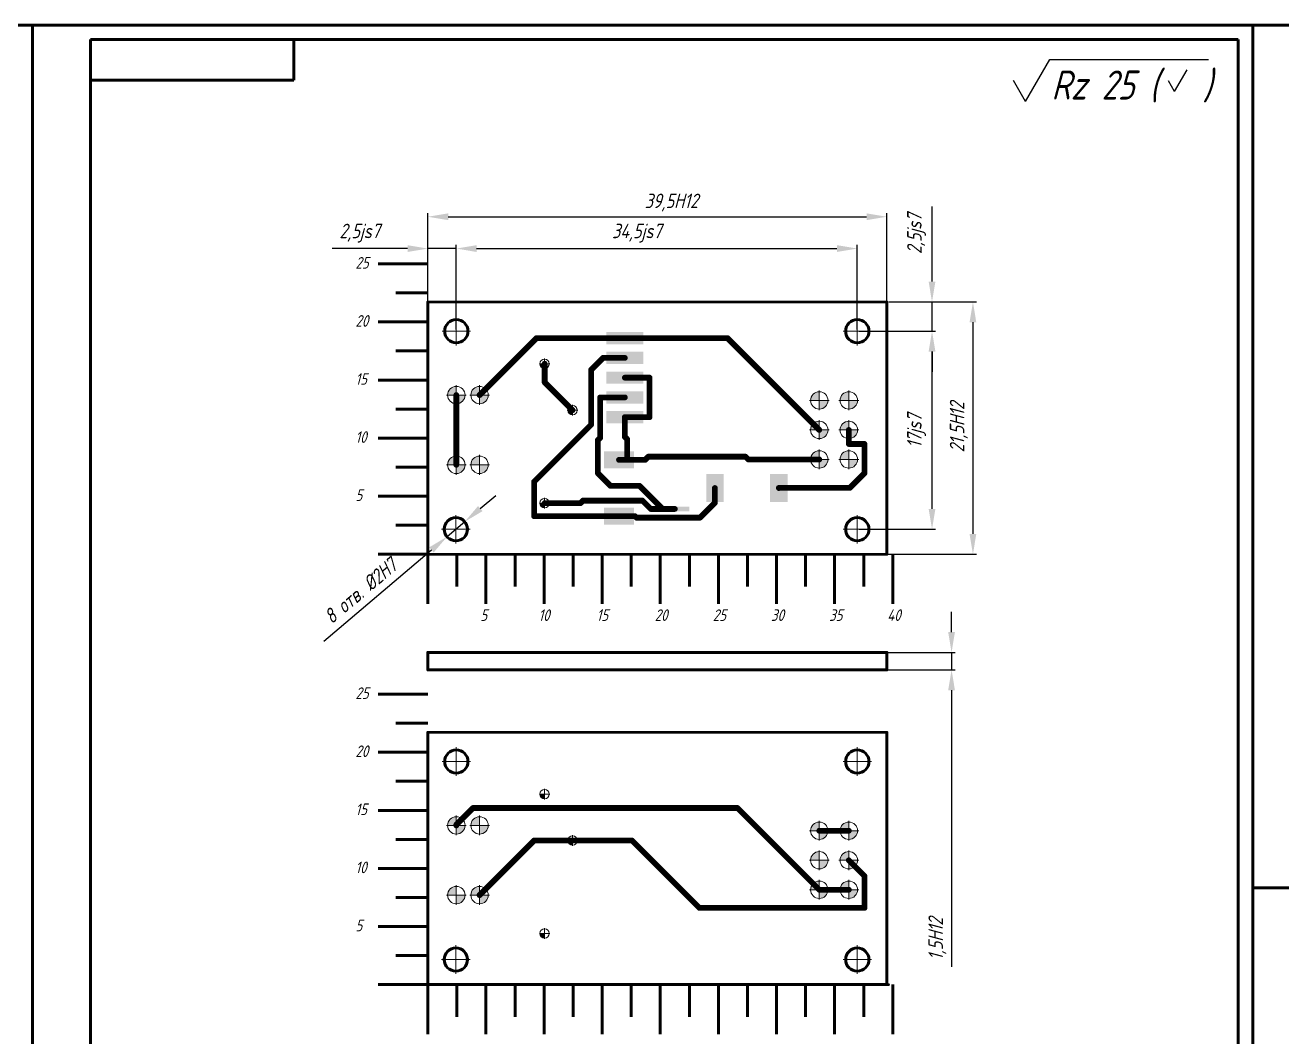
# Model space of a CAD drawing. Header units: millimetres. Extents: x 0 to 5528, y 0 to 1574.
# Drawn here: x 3361.5 to 3794, y 245.7 to 594 of the extents above; entities that cross this region are included whole.
import ezdxf

# ---------------------------------------------------------------- set-up
doc = ezdxf.new("R2010")
doc.units = ezdxf.units.MM
doc.layers.get('0').update_dxf_attribs({"lineweight": 60})
for name, color, linetype, lineweight in [('0.3', 130, 'Continuous', 30), ('0.6', 255, 'Continuous', 60), ('VIA', 7, 'Continuous', 15), ('Основная', 255, 'Continuous', 60)]:
    doc.layers.add(name, color=color, linetype=linetype, lineweight=lineweight)
doc.layers.add('BottomLayer', color=5, linetype='Continuous')
doc.layers.add('TopLayer', color=1, linetype='Continuous')
doc.styles.add('ГОСТ', font='GOST_A.TTF', dxfattribs={"oblique": 15, "height": 5})
doc.styles.add('ЕСКД', font='eskd15.shx', dxfattribs={"width": 0.8, "oblique": 15})
doc.styles.add('стиль1', font='romans.shx', dxfattribs={"width": 0.75, "oblique": 15, "height": 3.5})
doc.dimstyles.new('ISO-25', dxfattribs={"dimtxt": 20, "dimasz": 7, "dimexe": 1.25, "dimexo": 0.625, "dimgap": 2, "dimtad": 1, "dimtxsty": 'ГОСТ', "dimcen": 2.5, "dimadec": 0, "dimazin": 0, "dimtfac": 1, "dimtmove": 0, "dimatfit": 3, "dimfxl": 1, "dimarcsym": 0})

# ---------------------------------------------------------------- blocks, each defined once
blk = doc.blocks.new('*D39')
at = {"layer": '0.3', "color": 0, "lineweight": -2, "transparency": 16777216}
for p, q in [((3500.09, 499.05), (3500.09, 529.28)), ((3507.09, 528.03), (3651.07, 528.03)), ((3658.07, 499.05), (3658.07, 529.28))]:
    blk.add_line(p, q, dxfattribs=at)
at = {"layer": '0.3', "color": 0, "transparency": 16777216}
for points in [[(3507.09, 529.2), (3507.09, 526.87), (3500.09, 528.03)], [(3651.07, 529.2), (3651.07, 526.87), (3658.07, 528.03)]]:
    blk.add_solid(points, dxfattribs=at)
at = {"layer": 'Defpoints', "color": 0, "transparency": 16777216}
for p in [(3658.07, 528.03), (3500.09, 498.42), (3658.07, 498.42)]:
    blk.add_point(p, dxfattribs=at)
at = {"layer": '0.3', "color": 0, "transparency": 16777216, "insert": (3583.9, 532.91), "char_height": 5, "attachment_point": 5, "style": 'ГОСТ'}
blk.add_mtext('39,5H12', dxfattribs=at)
blk = doc.blocks.new('*D40')
at = {"layer": '0.3', "color": 0, "lineweight": -2, "transparency": 16777216}
for p, q in [((3658.7, 498.68), (3688.93, 498.68)), ((3687.68, 491.68), (3687.68, 418.81)), ((3658.45, 411.81), (3688.93, 411.81))]:
    blk.add_line(p, q, dxfattribs=at)
at = {"layer": '0.3', "color": 0, "transparency": 16777216}
for points in [[(3686.51, 491.68), (3688.84, 491.68), (3687.68, 498.68)], [(3686.51, 418.81), (3688.84, 418.81), (3687.68, 411.81)]]:
    blk.add_solid(points, dxfattribs=at)
at = {"layer": 'Defpoints', "color": 0, "transparency": 16777216}
for p in [(3658.07, 498.68), (3657.82, 411.81), (3687.68, 411.81)]:
    blk.add_point(p, dxfattribs=at)
at = {"layer": '0.3', "color": 0, "transparency": 16777216, "insert": (3682.8, 455.56), "char_height": 5, "attachment_point": 5, "rotation": 90, "style": 'ГОСТ'}
blk.add_mtext('21,5H12', dxfattribs=at)
blk = doc.blocks.new('*D41')
at = {"layer": '0.3', "color": 0, "lineweight": -2, "transparency": 16777216}
for p, q in [((3509.89, 489.25), (3509.89, 518.32)), ((3516.89, 517.07), (3640.89, 517.07)), ((3647.89, 489.25), (3647.89, 518.32))]:
    blk.add_line(p, q, dxfattribs=at)
at = {"layer": '0.3', "color": 0, "transparency": 16777216}
for points in [[(3516.89, 518.24), (3516.89, 515.9), (3509.89, 517.07)], [(3640.89, 518.24), (3640.89, 515.9), (3647.89, 517.07)]]:
    blk.add_solid(points, dxfattribs=at)
at = {"layer": 'Defpoints', "color": 0, "transparency": 16777216}
for p in [(3647.89, 517.07), (3509.89, 488.63), (3647.89, 488.63)]:
    blk.add_point(p, dxfattribs=at)
at = {"layer": '0.3', "color": 0, "transparency": 16777216, "insert": (3571.97, 522.38), "char_height": 5, "attachment_point": 5, "style": 'ГОСТ'}
blk.add_mtext('34,5js7', dxfattribs=at)
blk = doc.blocks.new('*D42')
at = {"layer": '0.3', "color": 0, "lineweight": -2, "transparency": 16777216}
for p, q in [((3648.51, 488.63), (3674.85, 488.63)), ((3673.6, 427.44), (3673.6, 481.63)), ((3648.51, 420.44), (3674.85, 420.44))]:
    blk.add_line(p, q, dxfattribs=at)
at = {"layer": '0.3', "color": 0, "transparency": 16777216}
for points in [[(3672.44, 481.63), (3674.77, 481.63), (3673.6, 488.63)], [(3672.44, 427.44), (3674.77, 427.44), (3673.6, 420.44)]]:
    blk.add_solid(points, dxfattribs=at)
at = {"layer": 'Defpoints', "color": 0, "transparency": 16777216}
for p in [(3647.89, 488.63), (3673.6, 488.63), (3647.89, 420.44)]:
    blk.add_point(p, dxfattribs=at)
at = {"layer": '0.3', "color": 0, "transparency": 16777216, "insert": (3668.29, 454.29), "char_height": 5, "attachment_point": 5, "rotation": 90, "style": 'ГОСТ'}
blk.add_mtext('17js7', dxfattribs=at)
blk = doc.blocks.new('*D43')
at = {"layer": '0.3', "color": 0, "lineweight": -2, "transparency": 16777216}
for p, q in [((3673.6, 505.68), (3673.6, 531.61)), ((3658.7, 498.68), (3674.85, 498.68)), ((3673.6, 488.63), (3673.6, 498.68)), ((3648.51, 488.63), (3674.85, 488.63)), ((3673.6, 481.63), (3673.6, 474.63))]:
    blk.add_line(p, q, dxfattribs=at)
at = {"layer": '0.3', "color": 0, "transparency": 16777216}
for points in [[(3672.44, 505.68), (3674.77, 505.68), (3673.6, 498.68)], [(3672.44, 481.63), (3674.77, 481.63), (3673.6, 488.63)]]:
    blk.add_solid(points, dxfattribs=at)
at = {"layer": 'Defpoints', "color": 0, "transparency": 16777216}
for p in [(3658.07, 498.68), (3673.6, 498.68), (3647.89, 488.63)]:
    blk.add_point(p, dxfattribs=at)
at = {"layer": '0.3', "color": 0, "transparency": 16777216, "insert": (3668.29, 522.14), "char_height": 5, "attachment_point": 5, "rotation": 90, "style": 'ГОСТ'}
blk.add_mtext('2,5js7', dxfattribs=at)
blk = doc.blocks.new('*D44')
at = {"layer": '0.3', "color": 0, "lineweight": -2, "transparency": 16777216}
for p, q in [((3680.33, 385.03), (3680.33, 392.03)), ((3658.45, 378.03), (3681.58, 378.03)), ((3680.33, 378.03), (3680.33, 372.03)), ((3658.45, 372.03), (3681.58, 372.03)), ((3680.33, 365.03), (3680.33, 269.76))]:
    blk.add_line(p, q, dxfattribs=at)
at = {"layer": '0.3', "color": 0, "transparency": 16777216}
for points in [[(3679.16, 385.03), (3681.49, 385.03), (3680.33, 378.03)], [(3679.16, 365.03), (3681.49, 365.03), (3680.33, 372.03)]]:
    blk.add_solid(points, dxfattribs=at)
at = {"layer": 'Defpoints', "color": 0, "transparency": 16777216}
for p in [(3657.82, 378.03), (3680.33, 378.03), (3657.82, 372.03)]:
    blk.add_point(p, dxfattribs=at)
at = {"layer": '0.3', "color": 0, "transparency": 16777216, "insert": (3675.45, 279.41), "char_height": 5, "attachment_point": 5, "rotation": 90, "style": 'ГОСТ'}
blk.add_mtext('1,5H12', dxfattribs=at)
blk = doc.blocks.new('*D45')
at = {"layer": '0.3', "color": 0, "lineweight": -2, "transparency": 16777216}
for p, q in [((3493.09, 517.07), (3467.16, 517.07)), ((3500.09, 499.3), (3500.09, 518.32)), ((3509.89, 517.07), (3500.09, 517.07)), ((3509.89, 499.3), (3509.89, 518.32)), ((3516.89, 517.07), (3523.89, 517.07))]:
    blk.add_line(p, q, dxfattribs=at)
at = {"layer": '0.3', "color": 0, "transparency": 16777216}
for points in [[(3493.09, 518.24), (3493.09, 515.9), (3500.09, 517.07)], [(3516.89, 518.24), (3516.89, 515.9), (3509.89, 517.07)]]:
    blk.add_solid(points, dxfattribs=at)
at = {"layer": 'Defpoints', "color": 0, "transparency": 16777216}
for p in [(3500.09, 517.07), (3500.09, 498.68), (3509.89, 498.68)]:
    blk.add_point(p, dxfattribs=at)
at = {"layer": '0.3', "color": 0, "transparency": 16777216, "insert": (3476.62, 522.38), "char_height": 5, "attachment_point": 5, "style": 'ГОСТ'}
blk.add_mtext('2,5js7', dxfattribs=at)
blk = doc.blocks.new('*D46')
at = {"layer": '0.3', "color": 0, "lineweight": -2, "transparency": 16777216}
for p, q in [((3518.13, 427.55), (3523.47, 432.08)), ((3512.79, 423.03), (3506.69, 417.86)), ((3464.3, 381.95), (3501.35, 413.33))]:
    blk.add_line(p, q, dxfattribs=at)
at = {"layer": '0.3', "color": 0, "transparency": 16777216}
for points in [[(3517.38, 428.44), (3518.89, 426.66), (3512.79, 423.03)], [(3500.59, 414.22), (3502.1, 412.44), (3506.69, 417.86)]]:
    blk.add_solid(points, dxfattribs=at)
at = {"layer": 'Defpoints', "color": 0, "transparency": 16777216}
for p in [(3512.79, 423.03), (3506.69, 417.86)]:
    blk.add_point(p, dxfattribs=at)
at = {"layer": '0.3', "color": 0, "transparency": 16777216, "insert": (3476.89, 399.22), "char_height": 5, "attachment_point": 5, "rotation": 40.2732, "style": 'ГОСТ'}
blk.add_mtext('8 отв. %%C2H7', dxfattribs=at)

msp = doc.modelspace()

# ---------------------------------------------------------------- hatches: boundary and pattern name
at = {"layer": 'VIA'}
h = msp.add_hatch(color=256, dxfattribs=at)
h.dxf.hatch_style = 1
h.paths.add_polyline_path([(3540.287, 479.04), (3540.287, 477.428), (3541.899, 477.428, 0.4142225)])
h.paths.add_polyline_path([(3538.675, 477.428, 0.4142136), (3540.287, 475.816), (3540.287, 477.428)])
h.paths.add_polyline_path([(3540.287, 479.04), (3540.287, 477.428), (3541.899, 477.428, 0.4142136)])
h = msp.add_hatch(color=256, dxfattribs=at)
h.dxf.hatch_style = 1
h.paths.add_polyline_path([(3509.887, 469.628, 0.4142136), (3506.887, 466.628), (3509.887, 466.628)])
h.paths.add_polyline_path([(3512.887, 466.628), (3509.887, 466.628), (3509.887, 463.628, 0.4142136)])
h = msp.add_hatch(color=256, dxfattribs=at)
h.dxf.hatch_style = 1
h.paths.add_polyline_path([(3517.887, 469.628, 0.4142136), (3514.887, 466.628), (3517.887, 466.628)])
h.paths.add_polyline_path([(3520.887, 466.628), (3517.887, 466.628), (3517.887, 463.628, 0.4142136)])
h = msp.add_hatch(color=256, dxfattribs=at)
h.dxf.hatch_style = 1
h.paths.add_polyline_path([(3634.807, 467.788, 0.4142136), (3631.807, 464.788), (3634.807, 464.788)])
h.paths.add_polyline_path([(3637.807, 464.788), (3634.807, 464.788), (3634.807, 461.788, 0.4142136)])
h = msp.add_hatch(color=256, dxfattribs=at)
h.dxf.hatch_style = 1
h.paths.add_polyline_path([(3644.967, 467.788, 0.4142136), (3641.967, 464.788), (3644.967, 464.788)])
h.paths.add_polyline_path([(3647.967, 464.788), (3644.967, 464.788), (3644.967, 461.788, 0.4142136)])
h = msp.add_hatch(color=256, dxfattribs=at)
h.dxf.hatch_style = 1
h.paths.add_polyline_path([(3549.887, 463.04), (3549.887, 461.428), (3551.499, 461.428, 0.4142225)])
h.paths.add_polyline_path([(3548.275, 461.428, 0.4142136), (3549.887, 459.816), (3549.887, 461.428)])
h.paths.add_polyline_path([(3549.887, 463.04), (3549.887, 461.428), (3551.499, 461.428, 0.4142136)])
h = msp.add_hatch(color=256, dxfattribs=at)
h.dxf.hatch_style = 1
h.paths.add_polyline_path([(3634.807, 457.628, 0.4142136), (3631.807, 454.628), (3634.807, 454.628)])
h.paths.add_polyline_path([(3637.807, 454.628), (3634.807, 454.628), (3634.807, 451.628, 0.4142136)])
h = msp.add_hatch(color=256, dxfattribs=at)
h.dxf.hatch_style = 1
h.paths.add_polyline_path([(3644.967, 457.628, 0.4142136), (3641.967, 454.628), (3644.967, 454.628)])
h.paths.add_polyline_path([(3647.967, 454.628), (3644.967, 454.628), (3644.967, 451.628, 0.4142136)])
h = msp.add_hatch(color=256, dxfattribs=at)
h.dxf.hatch_style = 1
h.paths.add_polyline_path([(3509.887, 445.628, 0.4142136), (3506.887, 442.628), (3509.887, 442.628)])
h.paths.add_polyline_path([(3512.887, 442.628), (3509.887, 442.628), (3509.887, 439.628, 0.4142136)])
h = msp.add_hatch(color=256, dxfattribs=at)
h.dxf.hatch_style = 1
h.paths.add_polyline_path([(3517.887, 445.628, 0.4142136), (3514.887, 442.628), (3517.887, 442.628)])
h.paths.add_polyline_path([(3520.887, 442.628), (3517.887, 442.628), (3517.887, 439.628, 0.4142136)])
h = msp.add_hatch(color=256, dxfattribs=at)
h.dxf.hatch_style = 1
h.paths.add_polyline_path([(3634.807, 447.468, 0.4142136), (3631.807, 444.468), (3634.807, 444.468)])
h.paths.add_polyline_path([(3637.807, 444.468), (3634.807, 444.468), (3634.807, 441.468, 0.4142136)])
h = msp.add_hatch(color=256, dxfattribs=at)
h.dxf.hatch_style = 1
h.paths.add_polyline_path([(3644.967, 447.468, 0.4142136), (3641.967, 444.468), (3644.967, 444.468)])
h.paths.add_polyline_path([(3647.967, 444.468), (3644.967, 444.468), (3644.967, 441.468, 0.4142136)])
h = msp.add_hatch(color=256, dxfattribs=at)
h.dxf.hatch_style = 1
h.paths.add_polyline_path([(3540.287, 431.04), (3540.287, 429.428), (3541.899, 429.428, 0.4142225)])
h.paths.add_polyline_path([(3538.675, 429.428, 0.4142136), (3540.287, 427.816), (3540.287, 429.428)])
h.paths.add_polyline_path([(3540.287, 431.04), (3540.287, 429.428), (3541.899, 429.428, 0.4142136)])
h = msp.add_hatch(color=256, dxfattribs=at)
h.dxf.hatch_style = 1
h.paths.add_polyline_path([(3540.287, 330.887), (3540.287, 329.275), (3541.899, 329.275, 0.4142225)])
h.paths.add_polyline_path([(3538.675, 329.275, 0.4142136), (3540.287, 327.663), (3540.287, 329.275)])
h.paths.add_polyline_path([(3540.287, 330.887), (3540.287, 329.275), (3541.899, 329.275, 0.4142136)])
h = msp.add_hatch(color=256, dxfattribs=at)
h.dxf.hatch_style = 1
h.paths.add_polyline_path([(3509.887, 321.475, 0.4142136), (3506.887, 318.475), (3509.887, 318.475)])
h.paths.add_polyline_path([(3512.887, 318.475), (3509.887, 318.475), (3509.887, 315.475, 0.4142136)])
h = msp.add_hatch(color=256, dxfattribs=at)
h.dxf.hatch_style = 1
h.paths.add_polyline_path([(3517.887, 321.475, 0.4142136), (3514.887, 318.475), (3517.887, 318.475)])
h.paths.add_polyline_path([(3520.887, 318.475), (3517.887, 318.475), (3517.887, 315.475, 0.4142136)])
h = msp.add_hatch(color=256, dxfattribs=at)
h.dxf.hatch_style = 1
h.paths.add_polyline_path([(3634.807, 319.635, 0.4142136), (3631.807, 316.635), (3634.807, 316.635)])
h.paths.add_polyline_path([(3637.807, 316.635), (3634.807, 316.635), (3634.807, 313.635, 0.4142136)])
h = msp.add_hatch(color=256, dxfattribs=at)
h.dxf.hatch_style = 1
h.paths.add_polyline_path([(3644.967, 319.635, 0.4142136), (3641.967, 316.635), (3644.967, 316.635)])
h.paths.add_polyline_path([(3647.967, 316.635), (3644.967, 316.635), (3644.967, 313.635, 0.4142136)])
h = msp.add_hatch(color=256, dxfattribs=at)
h.dxf.hatch_style = 1
h.paths.add_polyline_path([(3549.887, 314.887), (3549.887, 313.275), (3551.499, 313.275, 0.4142225)])
h.paths.add_polyline_path([(3548.275, 313.275, 0.4142136), (3549.887, 311.663), (3549.887, 313.275)])
h.paths.add_polyline_path([(3549.887, 314.887), (3549.887, 313.275), (3551.499, 313.275, 0.4142136)])
h = msp.add_hatch(color=256, dxfattribs=at)
h.dxf.hatch_style = 1
h.paths.add_polyline_path([(3634.807, 309.475, 0.4142136), (3631.807, 306.475), (3634.807, 306.475)])
h.paths.add_polyline_path([(3637.807, 306.475), (3634.807, 306.475), (3634.807, 303.475, 0.4142136)])
h = msp.add_hatch(color=256, dxfattribs=at)
h.dxf.hatch_style = 1
h.paths.add_polyline_path([(3644.967, 309.475, 0.4142136), (3641.967, 306.475), (3644.967, 306.475)])
h.paths.add_polyline_path([(3647.967, 306.475), (3644.967, 306.475), (3644.967, 303.475, 0.4142136)])
h = msp.add_hatch(color=256, dxfattribs=at)
h.dxf.hatch_style = 1
h.paths.add_polyline_path([(3634.807, 299.315, 0.4142136), (3631.807, 296.315), (3634.807, 296.315)])
h.paths.add_polyline_path([(3637.807, 296.315), (3634.807, 296.315), (3634.807, 293.315, 0.4142136)])
h = msp.add_hatch(color=256, dxfattribs=at)
h.dxf.hatch_style = 1
h.paths.add_polyline_path([(3644.967, 299.315, 0.4142136), (3641.967, 296.315), (3644.967, 296.315)])
h.paths.add_polyline_path([(3647.967, 296.315), (3644.967, 296.315), (3644.967, 293.315, 0.4142136)])
h = msp.add_hatch(color=256, dxfattribs=at)
h.dxf.hatch_style = 1
h.paths.add_polyline_path([(3509.887, 297.475, 0.4142136), (3506.887, 294.475), (3509.887, 294.475)])
h.paths.add_polyline_path([(3512.887, 294.475), (3509.887, 294.475), (3509.887, 291.475, 0.4142136)])
h = msp.add_hatch(color=256, dxfattribs=at)
h.dxf.hatch_style = 1
h.paths.add_polyline_path([(3517.887, 297.475, 0.4142136), (3514.887, 294.475), (3517.887, 294.475)])
h.paths.add_polyline_path([(3520.887, 294.475), (3517.887, 294.475), (3517.887, 291.475, 0.4142136)])
h = msp.add_hatch(color=256, dxfattribs=at)
h.dxf.hatch_style = 1
h.paths.add_polyline_path([(3540.287, 282.887), (3540.287, 281.275), (3541.899, 281.275, 0.4142225)])
h.paths.add_polyline_path([(3538.675, 281.275, 0.4142136), (3540.287, 279.663), (3540.287, 281.275)])
h.paths.add_polyline_path([(3540.287, 282.887), (3540.287, 281.275), (3541.899, 281.275, 0.4142136)])

# ---------------------------------------------------------------- linework, layer by layer
for p, q in [((3489.049, 501.808), (3500.087, 501.808)), ((3489.049, 481.808), (3500.087, 481.808)), ((3489.049, 461.808), (3500.087, 461.808)), ((3489.049, 441.808), (3500.087, 441.808)), ((3489.049, 421.808), (3500.087, 421.808)), ((3510.087, 400.771), (3510.087, 411.808)), ((3530.087, 400.771), (3530.087, 411.808)), ((3550.087, 400.771), (3550.087, 411.808)), ((3570.087, 400.771), (3570.087, 411.808)), ((3590.087, 400.771), (3590.087, 411.808)), ((3610.087, 400.771), (3610.087, 411.808)), ((3630.087, 400.771), (3630.087, 411.808)), ((3650.087, 400.771), (3650.087, 411.808)), ((3489.049, 353.655), (3500.087, 353.655)), ((3489.049, 333.655), (3500.087, 333.655)), ((3489.049, 313.655), (3500.087, 313.655)), ((3489.049, 293.655), (3500.087, 293.655)), ((3489.049, 273.655), (3500.087, 273.655)), ((3510.087, 252.618), (3510.087, 263.655)), ((3530.087, 252.618), (3530.087, 263.655)), ((3550.087, 252.618), (3550.087, 263.655)), ((3570.087, 252.618), (3570.087, 263.655)), ((3590.087, 252.618), (3590.087, 263.655)), ((3610.087, 252.618), (3610.087, 263.655)), ((3630.087, 252.618), (3630.087, 263.655)), ((3650.087, 252.618), (3650.087, 263.655))]:
    msp.add_line(p, q)
at = {"layer": '0.3'}
for p, q in [((3705.808, 567.736), (3714.129, 582.148)), ((3714.129, 582.148), (3768.698, 582.148)), ((3757.105, 571.136), (3761.389, 578.556)), ((3705.808, 567.736), (3701.648, 574.942)), ((3757.105, 571.136), (3754.965, 574.845))]:
    msp.add_line(p, q, dxfattribs=at)
at = {"layer": '0.6'}
for p, q in [((2522.999, 594), (3363.999, 594)), ((3363.999, 0), (3363.999, 594)), ((3363.999, 594), (4204.999, 594)), ((3363.999, 594), (3783.999, 594)), ((3783.999, 594), (3783.999, 0)), ((3383.999, 5), (3383.999, 589)), ((3383.999, 589), (3778.999, 589)), ((3453.999, 575), (3453.999, 589)), ((3778.999, 589), (3778.999, 5)), ((3383.999, 575), (3453.999, 575)), ((3783.999, 297), (4204.999, 297))]:
    msp.add_line(p, q, dxfattribs=at)
at = {"layer": '0.6', "const_width": 1.016}
for points in [[(3500.087, 498.676), (3658.075, 498.676)], [(3500.087, 411.808), (3500.087, 498.676)], [(3658.075, 411.808), (3658.075, 498.676)], [(3500.087, 411.808), (3658.075, 411.808)], [(3500.087, 378.03), (3658.075, 378.03)], [(3500.087, 372.03), (3500.087, 378.03)], [(3658.075, 372.03), (3658.075, 378.03)], [(3500.087, 372.03), (3658.075, 372.03)], [(3500.087, 350.523), (3658.075, 350.523)], [(3500.087, 263.655), (3500.087, 350.523)], [(3658.075, 263.655), (3658.075, 350.523)], [(3500.087, 263.655), (3658.583, 263.655)]]:
    msp.add_lwpolyline(points, dxfattribs=at)
at = {"layer": '0.6', "const_width": 0.508}
for points in [[(3499.833, 498.676, 1), (3500.341, 498.676, 1)], [(3499.833, 498.676, 1), (3500.341, 498.676, 1)], [(3657.821, 498.676, 1), (3658.329, 498.676, 1)], [(3657.821, 498.676, 1), (3658.329, 498.676, 1)], [(3499.833, 411.808, 1), (3500.341, 411.808, 1)], [(3499.833, 411.808, 1), (3500.341, 411.808, 1)], [(3657.821, 411.808, 1), (3658.329, 411.808, 1)], [(3499.833, 378.03, 1), (3500.341, 378.03, 1)], [(3657.821, 378.03, 1), (3658.329, 378.03, 1)], [(3499.833, 372.03, 1), (3500.341, 372.03, 1)], [(3657.821, 372.03, 1), (3658.329, 372.03, 1)], [(3499.833, 350.523, 1), (3500.341, 350.523, 1)], [(3499.833, 350.523, 1), (3500.341, 350.523, 1)], [(3657.821, 350.523, 1), (3658.329, 350.523, 1)], [(3657.821, 350.523, 1), (3658.329, 350.523, 1)], [(3499.833, 263.655, 1), (3500.341, 263.655, 1)], [(3499.833, 263.655, 1), (3500.341, 263.655, 1)], [(3657.821, 263.655, 1), (3658.329, 263.655, 1)], [(3658.329, 263.655, 1), (3658.837, 263.655, 1)]]:
    msp.add_lwpolyline(points, format="xyb", close=True, dxfattribs=at)
at = {"layer": 'BottomLayer', "const_width": 2}
for points in [[(3509.887, 318.726), (3515.636, 324.475)], [(3515.636, 324.475), (3606.647, 324.475)], [(3606.647, 324.475), (3634.807, 296.315)], [(3509.887, 318.475), (3509.887, 318.726)], [(3634.807, 316.635), (3644.967, 316.635)], [(3517.887, 294.475), (3536.687, 313.275)], [(3536.687, 313.275), (3549.887, 313.275)], [(3549.887, 313.275), (3570.355, 313.275)], [(3570.355, 313.275), (3593.559, 290.071)], [(3644.967, 306.475), (3650.353, 301.089)], [(3650.353, 290.071), (3650.353, 301.089)], [(3634.807, 296.315), (3644.967, 296.315)], [(3593.559, 290.071), (3650.353, 290.071)]]:
    msp.add_lwpolyline(points, dxfattribs=at)
at = {"layer": 'BottomLayer', "const_width": 1}
for points in [[(3515.136, 324.475, 1), (3516.136, 324.475, 1)], [(3515.136, 324.475, 1), (3516.136, 324.475, 1)], [(3606.147, 324.475, 1), (3607.147, 324.475, 1)], [(3606.147, 324.475, 1), (3607.147, 324.475, 1)], [(3509.387, 318.726, 1), (3510.387, 318.726, 1)], [(3509.387, 318.726, 1), (3510.387, 318.726, 1)], [(3509.387, 318.475, 1), (3510.387, 318.475, 1)], [(3634.307, 316.635, 1), (3635.307, 316.635, 1)], [(3644.467, 316.635, 1), (3645.467, 316.635, 1)], [(3536.187, 313.275, 1), (3537.187, 313.275, 1)], [(3536.187, 313.275, 1), (3537.187, 313.275, 1)], [(3569.855, 313.275, 1), (3570.855, 313.275, 1)], [(3569.855, 313.275, 1), (3570.855, 313.275, 1)], [(3644.467, 306.475, 1), (3645.467, 306.475, 1)], [(3649.853, 301.089, 1), (3650.853, 301.089, 1)], [(3649.853, 301.089, 1), (3650.853, 301.089, 1)], [(3517.387, 294.475, 1), (3518.387, 294.475, 1)], [(3634.307, 296.315, 1), (3635.307, 296.315, 1)], [(3634.307, 296.315, 1), (3635.307, 296.315, 1)], [(3644.467, 296.315, 1), (3645.467, 296.315, 1)], [(3593.059, 290.071, 1), (3594.059, 290.071, 1)], [(3593.059, 290.071, 1), (3594.059, 290.071, 1)], [(3649.853, 290.071, 1), (3650.853, 290.071, 1)], [(3649.853, 290.071, 1), (3650.853, 290.071, 1)]]:
    msp.add_lwpolyline(points, format="xyb", close=True, dxfattribs=at)
at = {"layer": 'TopLayer', "const_width": 2}
for points in [[(3517.887, 466.628), (3537.487, 486.228)], [(3537.487, 486.228), (3567.887, 486.228)], [(3567.887, 486.228), (3603.207, 486.228)], [(3603.207, 486.228), (3634.807, 454.628)], [(3556.272, 475.308), (3560.392, 479.428)], [(3560.392, 479.428), (3567.887, 479.428)], [(3540.287, 471.028), (3540.287, 477.428)], [(3556.272, 456.41), (3556.272, 475.308)], [(3540.287, 471.028), (3549.887, 461.428)], [(3567.887, 472.628), (3576.388, 472.628)], [(3576.388, 459.028), (3576.388, 472.628)], [(3509.887, 442.628), (3509.887, 466.628)], [(3559.421, 465.828), (3567.887, 465.828)], [(3559.421, 451.94), (3559.421, 465.828)], [(3567.887, 452.227), (3567.887, 459.028)], [(3567.887, 459.028), (3576.388, 459.028)], [(3536.663, 436.802), (3556.272, 456.41)], [(3644.967, 449.806), (3644.967, 454.628)], [(3558.608, 451.127), (3559.421, 451.94)], [(3558.608, 439.748), (3558.608, 451.127)], [(3567.887, 452.227), (3568.682, 451.432)], [(3568.682, 444.328), (3568.682, 451.432)], [(3644.967, 449.806), (3650.353, 449.806)], [(3650.353, 439.748), (3650.353, 449.806)], [(3574.864, 444.328), (3575.964, 445.428)], [(3575.964, 445.428), (3585.087, 445.428)], [(3585.087, 445.428), (3609.408, 445.428)], [(3609.408, 445.428), (3610.368, 444.468)], [(3565.887, 444.328), (3568.682, 444.328)], [(3568.682, 444.328), (3574.864, 444.328)], [(3610.368, 444.468), (3634.807, 444.468)], [(3536.663, 424.928), (3536.663, 436.802)], [(3558.608, 439.748), (3562.977, 435.379)], [(3645.273, 434.668), (3650.353, 439.748)], [(3562.977, 435.379), (3572.908, 435.379)], [(3572.908, 435.379), (3580.859, 427.428)], [(3598.887, 429.588), (3598.887, 434.628)], [(3620.887, 434.668), (3645.273, 434.668)], [(3620.887, 434.628), (3620.887, 434.668)], [(3540.287, 429.428), (3552.614, 429.428)], [(3552.614, 429.428), (3553.485, 430.299)], [(3553.485, 430.299), (3573.95, 430.299)], [(3573.95, 430.299), (3576.821, 427.428)], [(3576.821, 427.428), (3580.859, 427.428)], [(3580.859, 427.428), (3585.087, 427.428)], [(3593.705, 424.406), (3598.887, 429.588)], [(3536.663, 424.928), (3565.887, 424.928)], [(3565.887, 424.928), (3571.41, 424.928)], [(3571.41, 424.928), (3571.932, 424.406)], [(3571.932, 424.406), (3593.705, 424.406)]]:
    msp.add_lwpolyline(points, dxfattribs=at)
at = {"layer": 'TopLayer', "const_width": 1}
for points in [[(3536.987, 486.228, 1), (3537.987, 486.228, 1)], [(3536.987, 486.228, 1), (3537.987, 486.228, 1)], [(3567.387, 486.228, 1), (3568.387, 486.228, 1)], [(3567.387, 486.228, 1), (3568.387, 486.228, 1)], [(3602.707, 486.228, 1), (3603.707, 486.228, 1)], [(3602.707, 486.228, 1), (3603.707, 486.228, 1)], [(3559.892, 479.428, 1), (3560.892, 479.428, 1)], [(3559.892, 479.428, 1), (3560.892, 479.428, 1)], [(3567.387, 479.428, 1), (3568.387, 479.428, 1)], [(3539.787, 477.428, 1), (3540.787, 477.428, 1)], [(3555.772, 475.308, 1), (3556.772, 475.308, 1)], [(3555.772, 475.308, 1), (3556.772, 475.308, 1)], [(3539.787, 471.028, 1), (3540.787, 471.028, 1)], [(3539.787, 471.028, 1), (3540.787, 471.028, 1)], [(3567.387, 472.628, 1), (3568.387, 472.628, 1)], [(3575.888, 472.628, 1), (3576.888, 472.628, 1)], [(3575.888, 472.628, 1), (3576.888, 472.628, 1)], [(3509.387, 466.628, 1), (3510.387, 466.628, 1)], [(3517.387, 466.628, 1), (3518.387, 466.628, 1)], [(3558.921, 465.828, 1), (3559.921, 465.828, 1)], [(3558.921, 465.828, 1), (3559.921, 465.828, 1)], [(3567.387, 465.828, 1), (3568.387, 465.828, 1)], [(3549.387, 461.428, 1), (3550.387, 461.428, 1)], [(3567.387, 459.028, 1), (3568.387, 459.028, 1)], [(3567.387, 459.028, 1), (3568.387, 459.028, 1)], [(3575.888, 459.028, 1), (3576.888, 459.028, 1)], [(3575.888, 459.028, 1), (3576.888, 459.028, 1)], [(3555.772, 456.41, 1), (3556.772, 456.41, 1)], [(3555.772, 456.41, 1), (3556.772, 456.41, 1)], [(3634.307, 454.628, 1), (3635.307, 454.628, 1)], [(3644.467, 454.628, 1), (3645.467, 454.628, 1)], [(3558.108, 451.127, 1), (3559.108, 451.127, 1)], [(3558.108, 451.127, 1), (3559.108, 451.127, 1)], [(3558.921, 451.94, 1), (3559.921, 451.94, 1)], [(3558.921, 451.94, 1), (3559.921, 451.94, 1)], [(3567.387, 452.227, 1), (3568.387, 452.227, 1)], [(3567.387, 452.227, 1), (3568.387, 452.227, 1)], [(3568.182, 451.432, 1), (3569.182, 451.432, 1)], [(3568.182, 451.432, 1), (3569.182, 451.432, 1)], [(3644.467, 449.806, 1), (3645.467, 449.806, 1)], [(3644.467, 449.806, 1), (3645.467, 449.806, 1)], [(3649.853, 449.806, 1), (3650.853, 449.806, 1)], [(3649.853, 449.806, 1), (3650.853, 449.806, 1)], [(3575.464, 445.428, 1), (3576.464, 445.428, 1)], [(3575.464, 445.428, 1), (3576.464, 445.428, 1)], [(3584.587, 445.428, 1), (3585.587, 445.428, 1)], [(3584.587, 445.428, 1), (3585.587, 445.428, 1)], [(3608.908, 445.428, 1), (3609.908, 445.428, 1)], [(3608.908, 445.428, 1), (3609.908, 445.428, 1)], [(3509.387, 442.628, 1), (3510.387, 442.628, 1)], [(3565.387, 444.328, 1), (3566.387, 444.328, 1)], [(3568.182, 444.328, 1), (3569.182, 444.328, 1)], [(3568.182, 444.328, 1), (3569.182, 444.328, 1)], [(3568.182, 444.328, 1), (3569.182, 444.328, 1)], [(3574.364, 444.328, 1), (3575.364, 444.328, 1)], [(3574.364, 444.328, 1), (3575.364, 444.328, 1)], [(3609.868, 444.468, 1), (3610.868, 444.468, 1)], [(3609.868, 444.468, 1), (3610.868, 444.468, 1)], [(3634.307, 444.468, 1), (3635.307, 444.468, 1)], [(3536.163, 436.802, 1), (3537.163, 436.802, 1)], [(3536.163, 436.802, 1), (3537.163, 436.802, 1)], [(3558.108, 439.748, 1), (3559.108, 439.748, 1)], [(3558.108, 439.748, 1), (3559.108, 439.748, 1)], [(3649.853, 439.748, 1), (3650.853, 439.748, 1)], [(3649.853, 439.748, 1), (3650.853, 439.748, 1)], [(3562.477, 435.379, 1), (3563.477, 435.379, 1)], [(3562.477, 435.379, 1), (3563.477, 435.379, 1)], [(3572.408, 435.379, 1), (3573.407, 435.379, 1)], [(3572.408, 435.379, 1), (3573.407, 435.379, 1)], [(3598.387, 434.628, 1), (3599.387, 434.628, 1)], [(3620.387, 434.668, 1), (3621.387, 434.668, 1)], [(3620.387, 434.668, 1), (3621.387, 434.668, 1)], [(3620.387, 434.628, 1), (3621.387, 434.628, 1)], [(3644.773, 434.668, 1), (3645.773, 434.668, 1)], [(3644.773, 434.668, 1), (3645.773, 434.668, 1)], [(3539.787, 429.428, 1), (3540.787, 429.428, 1)], [(3552.114, 429.428, 1), (3553.114, 429.428, 1)], [(3552.114, 429.428, 1), (3553.114, 429.428, 1)], [(3552.985, 430.299, 1), (3553.985, 430.299, 1)], [(3552.985, 430.299, 1), (3553.985, 430.299, 1)], [(3573.45, 430.299, 1), (3574.45, 430.299, 1)], [(3573.45, 430.299, 1), (3574.45, 430.299, 1)], [(3576.321, 427.428, 1), (3577.321, 427.428, 1)], [(3576.321, 427.428, 1), (3577.321, 427.428, 1)], [(3580.359, 427.428, 1), (3581.359, 427.428, 1)], [(3580.359, 427.428, 1), (3581.359, 427.428, 1)], [(3580.359, 427.428, 1), (3581.359, 427.428, 1)], [(3584.587, 427.428, 1), (3585.587, 427.428, 1)], [(3598.387, 429.588, 1), (3599.387, 429.588, 1)], [(3598.387, 429.588, 1), (3599.387, 429.588, 1)], [(3536.163, 424.928, 1), (3537.163, 424.928, 1)], [(3536.163, 424.928, 1), (3537.163, 424.928, 1)], [(3565.387, 424.928, 1), (3566.387, 424.928, 1)], [(3565.387, 424.928, 1), (3566.387, 424.928, 1)], [(3570.91, 424.928, 1), (3571.91, 424.928, 1)], [(3570.91, 424.928, 1), (3571.91, 424.928, 1)], [(3571.432, 424.406, 1), (3572.432, 424.406, 1)], [(3571.432, 424.406, 1), (3572.432, 424.406, 1)], [(3593.205, 424.406, 1), (3594.205, 424.406, 1)], [(3593.205, 424.406, 1), (3594.205, 424.406, 1)]]:
    msp.add_lwpolyline(points, format="xyb", close=True, dxfattribs=at)
at = {"layer": 'TopLayer'}
for points in [[(3574.287, 484.128), (3574.287, 488.328), (3561.487, 484.128), (3561.487, 488.328)], [(3574.287, 477.328), (3574.287, 481.528), (3561.487, 477.328), (3561.487, 481.528)], [(3574.287, 470.528), (3574.287, 474.728), (3561.487, 470.528), (3561.487, 474.728)], [(3574.287, 463.728), (3574.287, 467.928), (3561.487, 463.728), (3561.487, 467.928)], [(3574.287, 456.928), (3574.287, 461.128), (3561.487, 456.928), (3561.487, 461.128)], [(3560.687, 441.428), (3571.087, 441.428), (3560.687, 447.228), (3571.087, 447.228)], [(3580.087, 446.228), (3580.087, 444.628), (3590.087, 446.228), (3590.087, 444.628)], [(3595.887, 429.828), (3601.887, 429.828), (3595.887, 439.428), (3601.887, 439.428)], [(3617.887, 429.828), (3623.887, 429.828), (3617.887, 439.428), (3623.887, 439.428)], [(3580.087, 428.228), (3580.087, 426.628), (3590.087, 428.228), (3590.087, 426.628)], [(3560.687, 422.028), (3571.087, 422.028), (3560.687, 427.828), (3571.087, 427.828)]]:
    msp.add_solid(points, dxfattribs=at)
at = {"layer": 'VIA'}
for p, q in [((3509.887, 483.728), (3509.887, 493.528)), ((3647.887, 483.728), (3647.887, 493.528)), ((3514.787, 488.628), (3504.987, 488.628)), ((3652.787, 488.628), (3642.987, 488.628)), ((3542.114, 477.428), (3538.46, 477.428)), ((3540.287, 479.255), (3540.287, 475.601)), ((3509.887, 463.228), (3509.887, 470.028)), ((3517.887, 463.228), (3517.887, 470.028)), ((3634.807, 461.388), (3634.807, 468.188)), ((3644.967, 461.388), (3644.967, 468.188)), ((3513.287, 466.628), (3506.487, 466.628)), ((3521.287, 466.628), (3514.487, 466.628)), ((3549.887, 463.255), (3549.887, 459.601)), ((3638.207, 464.788), (3631.407, 464.788)), ((3648.367, 464.788), (3641.567, 464.788)), ((3551.714, 461.428), (3548.06, 461.428)), ((3638.207, 454.628), (3631.407, 454.628)), ((3634.807, 451.228), (3634.807, 458.028)), ((3648.367, 454.628), (3641.567, 454.628)), ((3644.967, 451.228), (3644.967, 458.028)), ((3509.887, 439.228), (3509.887, 446.028)), ((3517.887, 439.228), (3517.887, 446.028)), ((3634.807, 441.068), (3634.807, 447.868)), ((3644.967, 441.068), (3644.967, 447.868)), ((3513.287, 442.628), (3506.487, 442.628)), ((3521.287, 442.628), (3514.487, 442.628)), ((3638.207, 444.468), (3631.407, 444.468)), ((3648.367, 444.468), (3641.567, 444.468)), ((3542.114, 429.428), (3538.46, 429.428)), ((3540.287, 431.255), (3540.287, 427.601)), ((3509.739, 415.544), (3509.739, 425.344)), ((3647.887, 415.544), (3647.887, 425.344)), ((3514.639, 420.444), (3504.839, 420.444)), ((3652.787, 420.444), (3642.987, 420.444)), ((3509.887, 335.575), (3509.887, 345.375)), ((3647.887, 335.575), (3647.887, 345.375)), ((3514.787, 340.475), (3504.987, 340.475)), ((3652.787, 340.475), (3642.987, 340.475)), ((3542.114, 329.275), (3538.46, 329.275)), ((3540.287, 331.102), (3540.287, 327.448)), ((3509.887, 315.075), (3509.887, 321.875)), ((3517.887, 315.075), (3517.887, 321.875)), ((3513.287, 318.475), (3506.487, 318.475)), ((3521.287, 318.475), (3514.487, 318.475)), ((3638.207, 316.635), (3631.407, 316.635)), ((3634.807, 313.235), (3634.807, 320.035)), ((3648.367, 316.635), (3641.567, 316.635)), ((3644.967, 313.235), (3644.967, 320.035)), ((3551.714, 313.275), (3548.06, 313.275)), ((3549.887, 315.102), (3549.887, 311.448)), ((3634.807, 303.075), (3634.807, 309.875)), ((3644.967, 303.075), (3644.967, 309.875)), ((3638.207, 306.475), (3631.407, 306.475)), ((3648.367, 306.475), (3641.567, 306.475)), ((3634.807, 292.915), (3634.807, 299.715)), ((3644.967, 292.915), (3644.967, 299.715)), ((3513.287, 294.475), (3506.487, 294.475)), ((3509.887, 291.075), (3509.887, 297.875)), ((3521.287, 294.475), (3514.487, 294.475)), ((3517.887, 291.075), (3517.887, 297.875)), ((3638.207, 296.315), (3631.407, 296.315)), ((3648.367, 296.315), (3641.567, 296.315)), ((3542.114, 281.275), (3538.46, 281.275)), ((3540.287, 283.102), (3540.287, 279.448)), ((3509.739, 267.391), (3509.739, 277.191)), ((3647.887, 267.391), (3647.887, 277.191)), ((3514.639, 272.291), (3504.839, 272.291)), ((3652.787, 272.291), (3642.987, 272.291))]:
    msp.add_line(p, q, dxfattribs=at)
for centre, radius in [((3540.287, 477.428), 1.612), ((3509.887, 466.628), 3), ((3517.887, 466.628), 3), ((3634.807, 464.788), 3), ((3644.967, 464.788), 3), ((3549.887, 461.428), 1.612), ((3634.807, 454.628), 3), ((3644.967, 454.628), 3), ((3509.887, 442.628), 3), ((3517.887, 442.628), 3), ((3634.807, 444.468), 3), ((3644.967, 444.468), 3), ((3540.287, 429.428), 1.612), ((3540.287, 329.275), 1.612), ((3509.887, 318.475), 3), ((3517.887, 318.475), 3), ((3634.807, 316.635), 3), ((3644.967, 316.635), 3), ((3549.887, 313.275), 1.612), ((3634.807, 306.475), 3), ((3644.967, 306.475), 3), ((3634.807, 296.315), 3), ((3644.967, 296.315), 3), ((3509.887, 294.475), 3), ((3517.887, 294.475), 3), ((3540.287, 281.275), 1.612)]:
    msp.add_circle(centre, radius, dxfattribs=at)
at = {"layer": 'Основная'}
for p, q in [((3500.087, 511.808), (3483.048, 511.808)), ((3500.087, 491.808), (3483.048, 491.808)), ((3500.087, 471.808), (3483.048, 471.808)), ((3500.087, 451.808), (3483.048, 451.808)), ((3500.087, 431.808), (3483.048, 431.808)), ((3500.087, 411.808), (3483.048, 411.808)), ((3500.087, 411.808), (3500.087, 394.769)), ((3520.087, 411.808), (3520.087, 394.769)), ((3540.087, 411.808), (3540.087, 394.769)), ((3560.087, 411.808), (3560.087, 394.769)), ((3580.087, 411.808), (3580.087, 394.769)), ((3600.087, 411.808), (3600.087, 394.769)), ((3620.087, 411.808), (3620.087, 394.769)), ((3640.087, 411.808), (3640.087, 394.769)), ((3660.087, 411.808), (3660.087, 394.769)), ((3500.087, 363.655), (3483.048, 363.655)), ((3500.087, 343.655), (3483.048, 343.655)), ((3500.087, 323.655), (3483.048, 323.655)), ((3500.087, 303.655), (3483.048, 303.655)), ((3500.087, 283.655), (3483.048, 283.655)), ((3500.087, 263.655), (3483.048, 263.655)), ((3500.087, 263.655), (3500.087, 246.616)), ((3520.087, 263.655), (3520.087, 246.616)), ((3540.087, 263.655), (3540.087, 246.616)), ((3560.087, 263.655), (3560.087, 246.616)), ((3580.087, 263.655), (3580.087, 246.616)), ((3600.087, 263.655), (3600.087, 246.616)), ((3620.087, 263.655), (3620.087, 246.616)), ((3640.087, 263.655), (3640.087, 246.616)), ((3660.087, 263.655), (3660.087, 246.616))]:
    msp.add_line(p, q, dxfattribs=at)
for centre in [(3509.887, 488.628), (3647.887, 488.628), (3509.739, 420.444), (3647.887, 420.444), (3509.887, 340.475), (3647.887, 340.475), (3509.739, 272.291), (3647.887, 272.291)]:
    msp.add_circle(centre, 4, dxfattribs=at)

# ---------------------------------------------------------------- texts
at = {"char_height": 4, "attachment_point": 1, "style": 'стиль1'}
for s, insert in [('{\\fGOST type A|b0|i0|c204|p34;\\W1;25}', (3475.178, 514.174)), ('{\\fGOST type A|b0|i0|c204|p34;\\W1;20}', (3475.178, 494.174)), ('{\\fGOST type A|b0|i0|c204|p34;\\W1;15}', (3475.178, 474.174)), ('{\\fGOST type A|b0|i0|c204|p34;\\W1;10}', (3475.178, 454.174)), ('{\\fGOST type A|b0|i0|c204|p34;\\W1;5}', (3475.178, 434.174)), ('{\\fGOST type A|b0|i0|c204|p34;\\W1;5}', (3518.167, 392.867)), ('{\\fGOST type A|b0|i0|c204|p34;\\W1;10}', (3538.167, 392.867)), ('{\\fGOST type A|b0|i0|c204|p34;\\W1;15}', (3558.167, 392.867)), ('{\\fGOST type A|b0|i0|c204|p34;\\W1;20}', (3578.167, 392.867)), ('{\\fGOST type A|b0|i0|c204|p34;\\W1;25}', (3598.167, 392.867)), ('{\\fGOST type A|b0|i0|c204|p34;\\W1;30}', (3618.167, 392.867)), ('{\\fGOST type A|b0|i0|c204|p34;\\W1;35}', (3638.167, 392.867)), ('{\\fGOST type A|b0|i0|c204|p34;\\W1;40}', (3658.167, 392.867)), ('{\\fGOST type A|b0|i0|c204|p34;\\W1;25}', (3475.178, 366.021)), ('{\\fGOST type A|b0|i0|c204|p34;\\W1;20}', (3475.178, 346.021)), ('{\\fGOST type A|b0|i0|c204|p34;\\W1;15}', (3475.178, 326.021)), ('{\\fGOST type A|b0|i0|c204|p34;\\W1;10}', (3475.178, 306.021)), ('{\\fGOST type A|b0|i0|c204|p34;\\W1;5}', (3475.178, 286.021))]:
    msp.add_mtext_dynamic_manual_height_columns(s, width=2.04977, gutter_width=2.477, heights=[0], dxfattribs=dict(at, insert=insert))
at = {"layer": '0.3', "insert": (3714.661, 578.38), "char_height": 10, "attachment_point": 1, "style": 'ЕСКД'}
msp.add_mtext_dynamic_manual_height_columns('{\\fGOST type A|b0|i0|c0|p34;\\W1;Rz 25 (   )}', width=63.71932, gutter_width=17.5, heights=[28.414], dxfattribs=at)

# ---------------------------------------------------------------- dimensions: what is measured, and where the dimension line sits
at = {"layer": '0.3'}
for base, p1, p2, text, picture, middle in [((3658.075, 528.032), (3500.087, 498.422), (3658.075, 498.422), '39,5H12', '*D39', (3583.901, 528.032)), ((3647.887, 517.069), (3509.887, 488.628), (3647.887, 488.628), '34,5js7', '*D41', (3571.973, 517.069))]:
    dim = msp.add_linear_dim(base=base, p1=p1, p2=p2, text=text, dimstyle='ISO-25', dxfattribs=at)
    dim.commit()
    dim.dimension.update_dxf_attribs({"geometry": picture, "text_midpoint": middle, "dimtype": 160})
dim = msp.add_linear_dim(base=(3673.602, 498.676), p1=(3647.887, 488.628), p2=(3658.075, 498.676), angle=90, text='2,5js7', dimstyle='ISO-25', dxfattribs=at)
dim.commit()
dim.dimension.update_dxf_attribs({"geometry": '*D43', "text_midpoint": (3668.293, 522.141)})
dim = msp.add_linear_dim(base=(3500.087, 517.069), p1=(3509.887, 498.676), p2=(3500.087, 498.676), text='2,5js7', dimstyle='ISO-25', dxfattribs=at)
dim.commit()
dim.dimension.update_dxf_attribs({"geometry": '*D45', "text_midpoint": (3476.621, 522.378)})
for base, p1, p2, text, picture, middle in [((3687.677, 411.808), (3658.075, 498.676), (3657.821, 411.808), '21,5H12', '*D40', (3687.677, 455.557)), ((3673.602, 488.628), (3647.887, 420.444), (3647.887, 488.628), '17js7', '*D42', (3673.602, 454.288)), ((3680.326, 378.03), (3657.821, 372.03), (3657.821, 378.03), '1,5H12', '*D44', (3680.326, 279.411))]:
    dim = msp.add_linear_dim(base=base, p1=p1, p2=p2, angle=90, text=text, dimstyle='ISO-25', dxfattribs=at)
    dim.commit()
    dim.dimension.update_dxf_attribs({"geometry": picture, "text_midpoint": middle, "dimtype": 160})
dim = msp.add_diameter_dim_2p(p1=(3512.791, 423.03), p2=(3506.687, 417.858), text='8 отв. %%C2H7', dimstyle='ISO-25', dxfattribs=at)
dim.commit()
dim.dimension.update_dxf_attribs({"geometry": '*D46', "text_midpoint": (3476.894, 399.224)})

doc.saveas('drawing.dxf')
